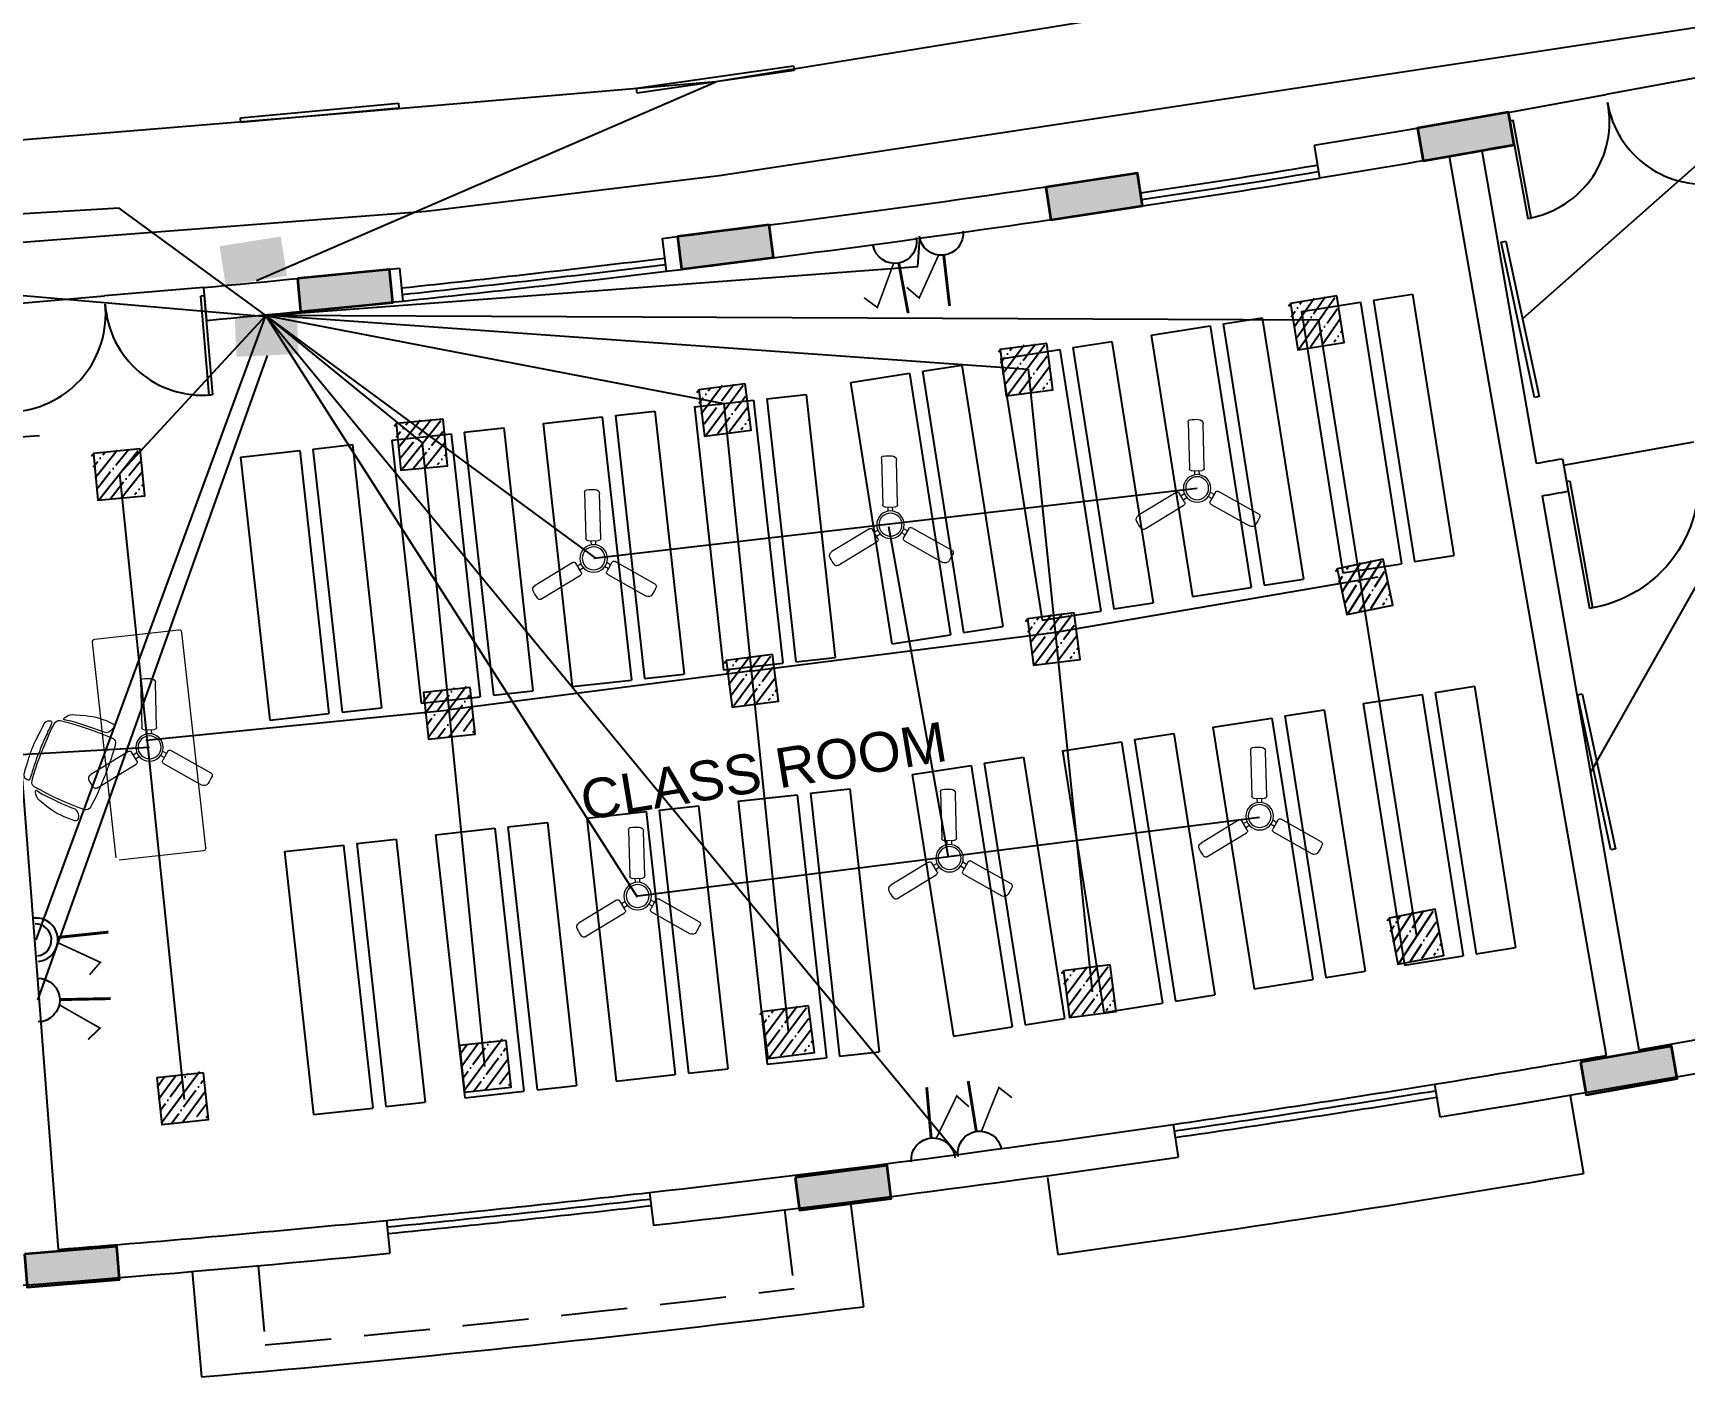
# Model space of a CAD drawing. Header units: inches. Extents: x -221585 to 401252, y -284294 to 332380.
# Drawn here: x 146070 to 147319, y 38531 to 39547 of the extents above; entities that cross this region are included whole.
import ezdxf

# ---------------------------------------------------------------- set-up
doc = ezdxf.new("R2010")
doc.units = ezdxf.units.IN
doc.header["$MEASUREMENT"] = 0
doc.linetypes.add('HIDDEN', pattern=[0.375, 0.25, -0.125])
doc.linetypes.add('HIDDEN2', pattern=[0.1875, 0.125, -0.0625])
for name, color, linetype in [('A_dimension_100', 233, 'Continuous'), ('E-LIGHT', 7, 'Continuous'), ('Power', 7, 'Continuous'), ('UPS', 7, 'Continuous')]:
    doc.layers.add(name, color=color, linetype=linetype)
for name, color, linetype, lineweight in [('ceilingfan', 1, 'Continuous', 15), ('column fa 25', 3, 'Continuous', 35), ('FURN', 56, 'Continuous', 0), ('text', 72, 'HIDDEN2', 5)]:
    doc.layers.add(name, color=color, linetype=linetype, lineweight=lineweight)
doc.styles.add('DIM', font='arial.ttf')

# ---------------------------------------------------------------- blocks, each defined once
blk = doc.blocks.new('fgds')
at = {"color": 253, "ltscale": 8}
for p, q in [((-348.3634117695838, -122.8799275935853), (-346.3634117695838, -122.8799275935853)), ((-348.3634117695838, -122.8799275935853), (-348.3634117695838, -123.3299275935853)), ((-346.3634117695838, -122.8799275935852), (-346.3634117695838, -123.3299275935852)), ((-348.3634117695838, -123.3299275935853), (-346.3634117695838, -123.3299275935853)), ((-348.3634117695838, -123.4299275935853), (-346.3634117695838, -123.4299275935853)), ((-348.3634117695838, -123.4299275935853), (-348.3634117695836, -123.7299275935853)), ((-346.3634117695838, -123.4299275935853), (-346.3634117695836, -123.7299275935852)), ((-348.3634117695838, -123.7299275935853), (-346.3634117695838, -123.7299275935852))]:
    blk.add_line(p, q, dxfattribs=at)
blk = doc.blocks.new('rser')
at = {"color": 2}
for p in [(-0.9861936275117386, 6.929864617097208, 9945.751709231745), (-0.9861936275117386, 5.779864617097231, 9945.751709231745), (-0.9861936275117386, 4.629864617097254, 9945.751709231745), (-0.9861936275117386, 3.479864617097277, 9945.751709231745)]:
    blk.add_blockref('fgds', p, dxfattribs=at)
blk = doc.blocks.new('A$C16F118AB')
for points in [[(0.3699199023636197, 0.7683200215823547), (0.3699199023636197, 0.7683200215823547), (0.3739999023636642, 0.7703200215823359), (0.3739999023636642, 0.7744000215823519), (0.3719999023636546, 0.7784800215823398), (0.3638399023636225, 0.784560021582337), (0.3536799023636377, 0.7907200215823309), (0.3435199023636528, 0.79472002158235), (0.333359902363668, 0.7988000215823376), (0.3211199023636482, 0.800880021582344), (0.3068799023636757, 0.800880021582344), (0.28255990236363, 0.7968000215823566), (0.247999902363631, 0.7907200215823309), (0.2052799023636567, 0.7825600215823556), (0.1808799023636425, 0.7764800215823584), (0.1564799023636283, 0.7703200215823359), (0.1320799023636709, 0.7622400215823575), (0.1056799023636472, 0.7520800215823443), (0.08127990236363299, 0.7399200215823499), (0.0568799023636189, 0.7277600215823555), (0.0324799023636615, 0.7135200215823545), (0.0080799023636473, 0.6972800215823441), (-9.76363594e-08, 0.6911200215823499), (-9.76363594e-08, 0.6830400215823432), (0.0060799023636378, 0.6708000215823517), (0.0182399023636322, 0.6586400215823573), (0.0345599023636396, 0.6464000215823376), (0.0487199023636436, 0.6403200215823404), (0.0629599023636729, 0.6362400215823527), (0.0751999023636358, 0.6383200215823308), (0.0955199023636624, 0.6484800215823441), (0.1158399023636321, 0.6586400215823573), (0.1361599023636586, 0.6688000215823422), (0.1564799023636283, 0.6789600215823555), (0.1788799023636329, 0.6891200215823404), (0.1991999023636595, 0.6992800215823536), (0.2215199023636387, 0.7094400215823387), (0.2439199023636434, 0.7196000215823517), (0.2865599023636491, 0.7379200215823403), (0.3211199023636482, 0.7520800215823443), (0.3495999023636501, 0.7622400215823575), (0.3699199023636197, 0.7683200215823547)], [(0.565039902363651, 0.5468000215823566), (0.565039902363651, 0.5468000215823566), (0.5588799023636284, 0.5590400215823479), (0.5527999023636312, 0.5732800215823488), (0.5446399023636559, 0.5854400215823432), (0.5385599023636587, 0.5976800215823346), (0.5304799023636521, 0.6118400215823387), (0.5243199023636294, 0.6240800215823584), (0.5162399023636226, 0.6362400215823527), (0.5100799023636569, 0.6484800215823441), (0.5039999023636597, 0.6606400215823385), (0.4959199023636529, 0.6748800215823394), (0.4877599023636209, 0.6871200215823592), (0.4816799023636237, 0.6992800215823536), (0.4735199023636484, 0.711520021582345), (0.4653599023636731, 0.7236800215823394), (0.4572799023636664, 0.7358400215823337), (0.4491199023636341, 0.7480000215823566), (0.4389599023636495, 0.7581600215823415), (0.4287999023636644, 0.7642400215823387), (0.4166399023636699, 0.7683200215823547), (0.402399902363641, 0.7663200215823452), (0.3536799023636377, 0.7480000215823566), (0.3028799023636566, 0.7277600215823555), (0.2560799023636378, 0.7074400215823573), (0.2072799023636662, 0.6850400215823527), (0.1585599023636632, 0.6606400215823385), (0.1117599023636444, 0.6383200215823308), (0.065039902363651, 0.6139200215823452), (0.0203199023636671, 0.58752002158235), (0.012159902363635, 0.579360021582346), (0.0060799023636378, 0.5692000215823328), (0.0060799023636378, 0.5549600215823604), (0.0101599023636254, 0.5387200215823498), (0.0141599023636445, 0.5264800215823584), (0.0203199023636671, 0.5122400215823575), (0.0243199023636294, 0.4980000215823567), (0.030479902363652, 0.4838400215823527), (0.0365599023636492, 0.4716000215823329), (0.0426399023636464, 0.4573600215823605), (0.0487199023636436, 0.443120021582331), (0.0548799023636661, 0.4289600215823556), (0.0629599023636729, 0.4147200215823549), (0.0690399023636701, 0.4004800215823538), (0.0771999023636454, 0.3842400215823431), (0.0853599023636207, 0.3700000215823422), (0.0934399023636274, 0.3536800215823348), (0.09959990236365, 0.3394400215823339), (0.1076799023636568, 0.3232000215823518), (0.1158399023636321, 0.3089600215823509), (0.134159902363649, 0.2764800215823584), (0.1503999023636311, 0.246000021582347), (0.16663990236367, 0.2154400215823387), (0.182879902363652, 0.1870400215823338), (0.1991999023636595, 0.1605600215823415), (0.2154399023636415, 0.1361600215823557), (0.2316799023636236, 0.1138400215823481), (0.2459199023636529, 0.0914400215823435), (0.2560799023636378, 0.0812800215823586), (0.2683199023636575, 0.075200021582333), (0.2804799023636519, 0.0732000215823518), (0.2906399023636368, 0.075200021582333), (0.3394399023636652, 0.0996000215823472), (0.3861599023636586, 0.1240000215823329), (0.4328799023636523, 0.1504000215823567), (0.4795999023636456, 0.1768800215823489), (0.5243199023636294, 0.2032800215823443), (0.5670399023636608, 0.2317600215823461), (0.6097599023636349, 0.2622400215823575), (0.6523999023636406, 0.2907200215823309), (0.6625599023636255, 0.3008800215823442), (0.66663990236367, 0.3110400215823574), (0.66663990236367, 0.3232000215823518), (0.6625599023636255, 0.3374400215823528), (0.6544799023636756, 0.3618400215823385), (0.6443199023636339, 0.3862400215823527), (0.6340799023636237, 0.4106400215823385), (0.6219199023636293, 0.4370400215823338), (0.6097599023636349, 0.4635200215823545), (0.5955199023636624, 0.4919200215823595), (0.5812799023636332, 0.5184000215823517), (0.565039902363651, 0.5468000215823566)], [(0.6340799023636237, 0.5854400215823432), (0.6340799023636237, 0.5854400215823432), (0.6239199023636389, 0.6016800215823537), (0.613759902363654, 0.6200000215823424), (0.6015999023636596, 0.6403200215823404), (0.5873599023636304, 0.6606400215823385), (0.573119902363658, 0.6830400215823432), (0.5568799023636757, 0.7074400215823573), (0.5406399023636368, 0.7318400215823431), (0.5243199023636294, 0.7581600215823415), (0.5162399023636226, 0.7663200215823452), (0.5080799023636473, 0.7703200215823359), (0.4959199023636529, 0.7744000215823519), (0.4836799023636332, 0.7744000215823519), (0.4735199023636484, 0.7724000215823426), (0.4674399023636512, 0.7663200215823452), (0.4653599023636731, 0.7601600215823509), (0.4694399023636607, 0.7520800215823443), (0.4755199023636579, 0.7399200215823499), (0.4836799023636332, 0.7277600215823555), (0.4897599023636304, 0.7155200215823359), (0.4979199023636627, 0.7033600215823415), (0.5060799023636378, 0.6911200215823499), (0.512159902363635, 0.6789600215823555), (0.5203199023636671, 0.6668000215823326), (0.5263999023636643, 0.6545600215823413), (0.5344799023636712, 0.6424000215823469), (0.5406399023636368, 0.6301600215823556), (0.5487199023636437, 0.6180000215823327), (0.5547999023636409, 0.6057600215823415), (0.5629599023636729, 0.5936000215823471), (0.5690399023636701, 0.5813600215823556), (0.5751999023636359, 0.5692000215823328), (0.5812799023636332, 0.5569600215823414), (0.5873599023636304, 0.5448000215823471), (0.5955199023636624, 0.5325600215823556), (0.6015999023636596, 0.5204000215823328), (0.6076799023636568, 0.5082400215823384), (0.613759902363654, 0.4960000215823471), (0.6199199023636198, 0.4838400215823527), (0.6259999023636738, 0.4696000215823517), (0.632079902363671, 0.4573600215823605), (0.6381599023636682, 0.4452000215823376), (0.6422399023636558, 0.4329600215823464), (0.648319902363653, 0.4187200215823454), (0.6544799023636756, 0.406560021582351), (0.6605599023636728, 0.3923200215823499), (0.66663990236367, 0.3801600215823555), (0.6727199023636672, 0.3659200215823546), (0.6787999023636644, 0.3536800215823348), (0.6849599023636302, 0.3476000215823376), (0.6910399023636274, 0.3456000215823565), (0.6991999023636595, 0.3476000215823376), (0.7072799023636664, 0.3536800215823348), (0.7154399023636416, 0.3638400215823481), (0.7174399023636511, 0.3760800215823394), (0.7195199023636292, 0.3862400215823527), (0.7174399023636511, 0.3964000215823375), (0.7113599023636539, 0.4106400215823385), (0.7052799023636567, 0.4268800215823493), (0.6991999023636595, 0.44112002158235), (0.6930399023636369, 0.4532800215823444), (0.6869599023636397, 0.4675200215823452), (0.6828799023636521, 0.4797600215823369), (0.676799902363655, 0.4919200215823595), (0.6727199023636672, 0.5020800215823443), (0.6686399023636227, 0.5122400215823575), (0.6625599023636255, 0.5244800215823489), (0.6584799023636378, 0.5346400215823337), (0.6523999023636406, 0.5448000215823471), (0.648319902363653, 0.5549600215823604), (0.6422399023636558, 0.5651200215823451), (0.6381599023636682, 0.5752800215823299), (0.6340799023636237, 0.5854400215823432)], [(0.6381599023636682, 0.2622400215823575), (0.6300799023636614, 0.2561600215823319), (0.6219199023636293, 0.2480000215823566), (0.6117599023636445, 0.2398400215823528), (0.597519902363672, 0.2296800215823396), (0.5832799023636426, 0.2195200215823547), (0.5670399023636608, 0.2093600215823415), (0.5487199023636437, 0.197200021582347), (0.5283999023636738, 0.1849600215823557), (0.5080799023636473, 0.1728000215823329), (0.4877599023636209, 0.158560021582332), (0.4653599023636731, 0.1464000215823376), (0.4450399023636466, 0.1341600215823462), (0.4247199023636199, 0.1240000215823329), (0.4043999023636502, 0.1118400215823385), (0.3861599023636586, 0.1016800215823537), (0.3658399023636321, 0.0914400215823435), (0.3556799023636472, 0.0812800215823586), (0.3495999023636501, 0.0691200215823358), (0.3455199023636624, 0.0528800215823537), (0.3455199023636624, 0.0325600215823556), (0.3495999023636501, 0.0162400215823482), (0.3556799023636472, 0.0040800215823538), (0.3658399023636321, 2.15823377e-08), (0.3759999023636737, 0.0020000215823472), (0.402399902363641, 0.0142400215823386), (0.4267999023636551, 0.026400021582333), (0.4511999023636692, 0.0406400215823339), (0.4755199023636579, 0.0548800215823349), (0.4979199023636627, 0.0691200215823358), (0.5182399023636322, 0.0833600215823367), (0.5385599023636587, 0.0996000215823472), (0.5568799023636757, 0.1158400215823576), (0.573119902363658, 0.1321600215823366), (0.5893599023636398, 0.1484000215823471), (0.6015999023636596, 0.1605600215823415), (0.613759902363654, 0.1728000215823329), (0.6239199023636389, 0.1829600215823461), (0.6300799023636614, 0.1911200215823498), (0.6361599023636586, 0.197200021582347), (0.6381599023636682, 0.2032800215823443), (0.6422399023636558, 0.2134400215823575), (0.6443199023636339, 0.2256800215823489), (0.6463199023636435, 0.2378400215823433), (0.6463199023636435, 0.2480000215823566), (0.6463199023636435, 0.2561600215823319), (0.6443199023636339, 0.2622400215823575), (0.6402399023636463, 0.2642400215823386), (0.6381599023636682, 0.2622400215823575)]]:
    blk.add_lwpolyline(points)
blk = doc.blocks.new('vgfsdr')
at = {"layer": 'FURN'}
for p, q in [((-347.0939962961866, -114.2794805552713, 9945.751709231745), (-348.7213800610723, -114.4691556506014, 9945.751709231745)), ((-346.9973280489116, -114.9326658138863, 9945.751709231745), (-347.0713810454899, -114.2973022509262, 9945.751709231745)), ((-348.7292536580758, -114.4720868739337, 9945.751709231745), (-348.7348204420734, -114.4768433133503, 9945.751709231745)), ((-348.7213800610723, -114.4691556506014, 9945.751709231745), (-348.7292536580758, -114.4720868739337, 9945.751709231745)), ((-348.7381691366418, -114.4833547682329, 9945.751709231745), (-348.7392904803022, -114.4917007006791, 9945.751709231745)), ((-348.7392904803022, -114.4917007006791, 9945.751709231745), (-348.665237483723, -115.1270642636419, 9945.751709231745)), ((-348.7348204420734, -114.4768433133503, 9945.751709231745), (-348.7381691366418, -114.4833547682329, 9945.751709231745)), ((-347.0152384681413, -114.9552108639639, 9945.751709231745), (-348.6426222330267, -115.1448859592948, 9945.751709231745)), ((-347.0152384681411, -114.9552108639646, 9945.751709231745), (-347.007364871138, -114.9522796406325, 9945.751709231745)), ((-347.007364871138, -114.9522796406325, 9945.751709231745), (-347.0017980871403, -114.947523201215, 9945.751709231745)), ((-347.0017980871403, -114.947523201215, 9945.751709231745), (-346.9984493925717, -114.9410117463333, 9945.751709231745)), ((-346.9984493925717, -114.9410117463333, 9945.751709231745), (-346.9973280489115, -114.9326658138872, 9945.751709231745)), ((-348.6622267982927, -115.1349285991664, 9945.751709231745), (-348.665237483723, -115.1270642636419, 9945.751709231745)), ((-348.6574703588761, -115.1404953831631, 9945.751709231745), (-348.6622267982927, -115.1349285991664, 9945.751709231745)), ((-348.6509589039936, -115.1438440777323, 9945.751709231745), (-348.6574703588761, -115.1404953831631, 9945.751709231745)), ((-348.6426222330267, -115.1448859592948, 9945.751709231745), (-348.6509589039936, -115.1438440777323, 9945.751709231745))]:
    blk.add_line(p, q, dxfattribs=at)
blk = doc.blocks.new('556w45')
at = {"color": 2}
blk.add_blockref('vgfsdr', (-0.0166546523024636, 0.1428944096225848), dxfattribs=at)
at = {"color": 2, "rotation": 6.647952394738431}
for p in [(-13.29349056372381, 40.22950574876845), (-16.27331923477806, 39.88220027636254)]:
    blk.add_blockref('rser', p, dxfattribs=at)
at = {"layer": 'FURN', "rotation": 96.64795239473506}
blk.add_blockref('A$C16F118AB', (-347.407994025416, -114.2668158109273, 9945.751709231745), dxfattribs=at)
blk = doc.blocks.new('RYTRTRTRTRT')
at = {"color": 1}
for p, q in [((42.51784281896418, 61.1534602869689), (42.51784281896418, 61.75346028696891)), ((42.51784281896418, 61.75346028696891), (42.53784281896421, 61.75346028696891)), ((42.53784281896421, 61.75346028696891), (42.53784281896421, 61.1534602869689)), ((43.71784281896418, 61.75346028696891), (43.6978428189642, 61.75346028696891)), ((43.6978428189642, 61.75346028696891), (43.6978428189642, 61.1534602869689)), ((43.71784281896418, 61.1534602869689), (43.71784281896418, 61.75346028696891)), ((42.51784281896418, 61.1534602869689), (42.53784281896421, 61.1534602869689)), ((43.71784281896418, 61.1534602869689), (43.6978428189642, 61.1534602869689)), ((42.51784281896418, 61.10346028696891), (43.11784281896421, 61.10346028696891)), ((43.71784281896418, 61.10346028696891), (43.11784281896421, 61.10346028696891))]:
    blk.add_line(p, q, dxfattribs=at)
for centre, start, end in [((42.5278428189642, 61.16337695363558), 359.037068388323, 90.00000000000027), ((43.70784281896417, 61.16337695363558), 90, 180.9629316116769)]:
    blk.add_arc(centre, 0.5900833333333324, start, end, dxfattribs=at)
blk = doc.blocks.new('FEGREGRE')
at = {"color": 20, "ltscale": 10}
for p, q in [((356110.4229918143, 113885.0594659963, 0.4210862541116189), (356120.4556473326, 113826.047186268, 0.4210862541116189)), ((355715.2588118285, 113822.8553553305, 0.4210862541116189), (355723.2523776285, 113764.904057624, 0.4210862541116189)), ((355566.4134924097, 113803.8428662295, 0.4210862541116189), (355576.3032382473, 113725.3405853429, 0.4210862541116189)), ((355069.0008873689, 113751.9336771337, 0.4210862541116189), (355075.8844670311, 113672.2303752508, 0.4210862541116189))]:
    blk.add_line(p, q, dxfattribs=at)
for radius, start, end in [(12828.5, 277.853376746456, 279.6485812701991), (12848.5, 274.9361045129337, 277.1803161540269)]:
    blk.add_arc((353970.3385509103, 126473.0788032789, 0.4210862541116189), radius, start, end, dxfattribs=at)
blk = doc.blocks.new('TRTH')
at = {"color": 1, "ltscale": 8}
for p, q in [((-589.8393136805753, -68.75925391937484), (-589.8393136805753, -67.97951037179017)), ((-589.8193136805753, -68.75925391937484), (-589.8193136805753, -67.97925391937488)), ((-589.8393136805753, -68.75925391937484), (-589.8193136805753, -68.75925391937484)), ((-589.8393136805753, -68.85925391937485), (-589.0393136805752, -68.85925391937485))]:
    blk.add_line(p, q, dxfattribs=at)
blk.add_arc((-589.8193136805753, -68.75925391937484), 0.7799999999999728, 0, 91.4692835813525, dxfattribs=at)
blk = doc.blocks.new('dd')
at = {"layer": 'column fa 25', "ltscale": 10}
h = blk.add_hatch(color=3, dxfattribs=at)
h.set_gradient(color1=(141, 141, 141), color2=(145, 145, 145), one_color=1, tint=0.5699999928474426, name='CYLINDER')
h.paths.add_polyline_path([(177327.7670854307, 119885.9636786617), (177352.7670854306, 119885.9636786617), (177352.7670854306, 119955.9636786617), (177327.7670854306, 119955.9636786617)])
at = {"layer": 'column fa 25', "color": 1, "ltscale": 10}
blk.add_lwpolyline([(177327.7670854307, 119885.9636786617), (177352.7670854307, 119885.9636786617), (177352.7670854307, 119955.9636786617), (177327.7670854307, 119955.9636786617)], close=True, dxfattribs=at)
blk = doc.blocks.new('Fan')
at = {"color": 6}
for p, q in [((5.200973739748036, 50.06313663481605), (5.200973739748036, 15.66400337368628)), ((-5.849026260251963, 15.66400337368628), (-5.849026260251963, 48.44635520340265)), ((3.500973739748037, 13.96400337368628), (-4.149026260251963, 13.96400337368628)), ((-1.87770297377526, 13.96400337368628), (-1.87770297377526, 10.81553400156918)), ((1.52229702622474, 13.96400337368628), (1.522297026224788, 10.82186680995101)), ((-45.2404408547329, -19.50379770972495), (-15.92297506288175, -1.901457628729635)), ((-10.23497911401192, -11.37506317707501), (-38.20033286315331, -28.16558902513616)), ((-13.59042098638705, -2.48385910557203), (-9.652577637169477, -9.042509100580359)), ((-12.57189563519764, -4.180257539202413), (-9.8780166864319, -2.562840340530685)), ((-10.82174303554538, -7.095213092539459), (-8.122434717673471, -5.47453607591113)), ((10.34429993121928, -7.337524472641705), (7.615734996249515, -5.779334631571107)), ((12.03036460478713, -4.385036383496096), (9.296300392959104, -2.823706094044032)), ((9.363071429136001, -9.05576548115557), (13.15671694466373, -2.412667280578107)), ((39.71391610298798, -28.34576269635517), (9.99628313692481, -11.37504186251227)), ((15.47599332602043, -1.77945557278925), (43.81474874170765, -17.96274673488785))]:
    blk.add_line(p, q, dxfattribs=at)
for centre, radius in [((-0.1589703073786836, 0.761382718568619), 10.2), ((-0.1807006427861353, 0.8705245543218709), 8.5)]:
    blk.add_circle(centre, radius, dxfattribs=at)
for centre, radius, start, end in [((-2.449026260251963, 48.44635520340265), 3.4, 92.73501415570652, 180), ((-0.17770297377526, 0.9005763105471019), 51, 85.72071533121701, 92.73501415570644), ((3.500973739748037, 50.06313663481605), 1.7, 0, 85.72071533121682), ((-4.149026260251963, 15.66400337368628), 1.7, 180, 270), ((3.500973739748037, 15.66400337368628), 1.7, 270, 0), ((-15.04789876305563, -3.358935405398158), 1.7, 30.98079720153926, 120.9807972015393), ((-11.11005541383805, -9.917585400406487), 1.7, 300.9807972015392, 30.98079720153926), ((10.83931547370878, -9.898797817939494), 1.7, 150.2707944250351, 240.2707944250351), ((14.63296098923651, -3.255699617362031), 1.7, 60.27079442503516, 150.2707944250351), ((-44.36536455490677, -20.96127548639348), 1.7, 120.9807972015392, 206.323910404058), ((-0.17770297377526, 0.9005763105471019), 51, 206.323910404057, 213.3255285482934), ((-0.17770297377526, 0.9005763105471019), 51, 325.7165135963653, 332.7215459220115), ((42.12868406813975, -20.91523482403341), 3.4, 332.7215459220112, 60.27079442503499), ((-39.95048546280557, -25.25063347179912), 3.4, 213.3255285482932, 300.9807972015392), ((40.55694843977195, -26.86951865178239), 1.7, 240.270794425035, 325.7165135963652)]:
    blk.add_arc(centre, radius, start, end, dxfattribs=at)
blk = doc.blocks.new('16A')
at = {"layer": 'E-LIGHT', "color": 1}
for points, const_width in [([(5916857.366714802, -1642747.975338838), (5916860.891650997, -1642951.992928883)], 11.65988794327691), ([(5916882.032295416, -1642953.270097609), (5916975.242443752, -1642791.073573196), (5917020.964289616, -1642838.47335907)], 6.642188769785341)]:
    blk.add_lwpolyline(points, dxfattribs=dict(at, const_width=const_width))
for centre, radius, start, end in [((5916862.402337939, -1643039.429038902), 87.44915957457684, 0.9898356028704102, 180.9898356028704), ((5916863.32023774, -1643042.72878111), 64.56889370226126, 4.272535480229126, 175.7578829961993)]:
    blk.add_arc(centre, radius, start, end, dxfattribs=at)
blk = doc.blocks.new('ups 6A')
at = {"layer": 'E-LIGHT', "color": 4}
for points, const_width in [([(5905666.90733631, -1658491.29132338), (5905670.432272505, -1658287.273733335)], 11.6598879432769), ([(5905691.572916924, -1658285.996564608), (5905784.783065259, -1658448.193089021), (5905830.504911125, -1658400.793303147)], 6.642188769785338)]:
    blk.add_lwpolyline(points, dxfattribs=dict(at, const_width=const_width))
blk.add_arc((5905671.942959446, -1658199.837623316), 87.44915957457678, 179.0101643971296, 359.0101643971296, dxfattribs=at)

msp = doc.modelspace()

# ---------------------------------------------------------------- hatches: boundary and pattern name
at = {"ltscale": 10}
h = msp.add_hatch(dxfattribs=at)
h.set_pattern_fill('ANSI35', color=1, scale=49.99999999999999, angle=10.11873363620645)
h.set_pattern_definition([(55.11873363620646, (25143.09679923068, -167420.8596709579), (-10.25423628655479, 7.14847103788657), []), (55.11873363620646, (25151.79815287829, -167419.3067883361), (-10.25423628655479, 7.14847103788657), [15.625, -3.125, 0, -3.125])])
h.paths.add_polyline_path([(147027.344058107, 39307.20906831556), (147018.9424546634, 39341.70056088368), (147053.4339472315, 39350.10216432728), (147061.8355506751, 39315.6106717592)])
h = msp.add_hatch(dxfattribs=at)
h.set_pattern_fill('ANSI35', color=1, scale=49.99999999999999, angle=8.268633930823958)
h.set_pattern_definition([(53.26863393082396, (18312.16708172078, -163412.9613055293), (-10.0181044937664, 7.475799780088915), []), (53.26863393082396, (18320.91403384303, -163411.6901531745), (-10.0181044937664, 7.475799780088915), [15.625, -3.125, 0, -3.125])])
h.paths.add_polyline_path([(146807.0354904172, 39272.3438528972), (146799.7518148146, 39307.0886089003), (146834.4965708177, 39314.37228450296), (146841.7802464204, 39279.62752849988)])
h = msp.add_hatch(dxfattribs=at)
h.set_pattern_fill('ANSI35', color=1, scale=49.99999999999999, angle=8.268633930823958)
h.set_pattern_definition([(53.26863393082396, (18084.20014374165, -163443.4748302097), (-10.0181044937664, 7.475799780088915), []), (53.26863393082396, (18092.9470958639, -163442.2036778549), (-10.0181044937664, 7.475799780088915), [15.625, -3.125, 0, -3.125])])
h.paths.add_polyline_path([(146579.0685524381, 39241.83032821683), (146571.7848768354, 39276.57508421993), (146606.5296328385, 39283.85875982259), (146613.8133084412, 39249.11400381951)])
h = msp.add_hatch(dxfattribs=at)
h.set_pattern_fill('ANSI35', color=1, scale=49.99999999999999, angle=6.399619679977865)
h.set_pattern_definition([(51.39961967997787, (11312.39423338068, -159170.5768937372), (-9.768954139884778, 7.798559803760443), []), (51.39961967997787, (11321.17799033776, -159169.5916965708), (-9.768954139884778, 7.798559803760443), [15.625, -3.125, 0, -3.125])])
h.paths.add_polyline_path([(146349.4172446811, 39216.08231191146), (146343.2706326583, 39251.04613837027), (146378.2344591171, 39257.19275039303), (146384.3810711399, 39222.22892393425)])
h = msp.add_hatch(dxfattribs=at)
h.set_pattern_fill('ANSI35', color=1, scale=49.99999999999999, angle=6.399619679977865)
h.set_pattern_definition([(51.39961967997787, (11083.50599121244, -159193.1638943599), (-9.768954139884778, 7.798559803760443), []), (51.39961967997787, (11092.28974816952, -159192.1786971935), (-9.768954139884778, 7.798559803760443), [15.625, -3.125, 0, -3.125])])
h.paths.add_polyline_path([(146120.5290025128, 39193.4953112888), (146114.3823904901, 39228.4591377476), (146149.3462169489, 39234.60574977037), (146155.4928289717, 39199.64192331158)])
h = msp.add_hatch(dxfattribs=at)
h.set_pattern_fill('ANSI35', color=1, scale=49.99999999999999, angle=12.75148591637709)
h.set_pattern_definition([(57.75148591637709, (34804.7233467239, -173001.3865777646), (-10.57177075311862, 6.669907281477437), []), (57.75148591637709, (34813.34418572672, -172999.435646032), (-10.57177075311862, 6.669907281477437), [15.625, -3.124999999999999, 0, -3.124999999999999])])
h.paths.add_polyline_path([(147064.4660319521, 39107.10996770398), (147054.4889634436, 39141.17913417424), (147088.5581299138, 39151.15620268268), (147098.5351984224, 39117.08703621246)])
h = msp.add_hatch(dxfattribs=at)
h.set_pattern_fill('ANSI35', color=1, scale=49.99999999999999, angle=8.268633930823958)
h.set_pattern_definition([(53.26863393082396, (18332.67582898264, -163616.5654358987), (-10.0181044937664, 7.475799780088915), []), (53.26863393082396, (18341.42278110489, -163615.2942835439), (-10.0181044937664, 7.475799780088915), [15.625, -3.125, 0, -3.125])])
h.paths.add_polyline_path([(146827.5442376791, 39068.7397225278), (146820.2605620764, 39103.4844785309), (146855.0053180795, 39110.76815413356), (146862.2889936822, 39076.02339813048)])
h = msp.add_hatch(dxfattribs=at)
h.set_pattern_fill('ANSI35', color=1, scale=49.99999999999999, angle=8.268633930823958)
h.set_pattern_definition([(53.26863393082396, (18104.86574302754, -163648.2287385869), (-10.0181044937664, 7.475799780088915), []), (53.26863393082396, (18113.61269514979, -163646.9575862321), (-10.0181044937664, 7.475799780088915), [15.625, -3.125, 0, -3.125])])
h.paths.add_polyline_path([(146599.734151724, 39037.07641983964), (146592.4504761213, 39071.82117584274), (146627.1952321244, 39079.10485144539), (146634.4789077271, 39044.36009544232)])
h = msp.add_hatch(dxfattribs=at)
h.set_pattern_fill('ANSI35', color=1, scale=49.99999999999999, angle=8.49846805615357)
h.set_pattern_definition([(53.49846805615357, (18673.27200095005, -164184.8268426703), (-10.04801195346239, 7.435553495408182), []), (53.49846805615357, (18682.01378365982, -164183.5206134435), (-10.04801195346239, 7.435553495408182), [15.62499999999997, -3.124999999999992, 0, -3.124999999999992])])
h.paths.add_polyline_path([(146369.9505107419, 39012.81334860792), (146364.082369755, 39047.82498840608), (146399.0940095532, 39053.69312939299), (146404.9621505401, 39018.68148959478)])
h = msp.add_hatch(dxfattribs=at)
h.set_pattern_fill('ANSI35', color=1, scale=49.99999999999999, angle=11.77220855432325)
h.set_pattern_definition([(56.77220855432326, (31234.47813043276, -171316.0531080811), (-10.45623272838872, 6.849612918243828), []), (56.77220855432326, (31243.13105324155, -171314.249798179), (-10.45623272838872, 6.849612918243828), [15.625, -3.125, 0, -3.125])])
h.paths.add_polyline_path([(147102.9244745891, 38842.85647303576), (147093.5311320136, 38877.09117933301), (147127.7658383108, 38886.48452190855), (147137.1591808864, 38852.24981561134)])
h = msp.add_hatch(dxfattribs=at)
h.set_pattern_fill('ANSI35', color=1, scale=49.99999999999999, angle=8.268633930823958)
h.set_pattern_definition([(53.26863393082396, (18359.91435747157, -163882.669595722), (-10.0181044937664, 7.475799780088915), []), (53.26863393082396, (18368.66130959382, -163881.3984433672), (-10.0181044937664, 7.475799780088915), [15.625, -3.125, 0, -3.125])])
h.paths.add_polyline_path([(146854.782766168, 38802.63556270448), (146847.4990905654, 38837.38031870759), (146882.2438465685, 38844.66399431024), (146889.5275221711, 38809.91923830716)])
h = msp.add_hatch(dxfattribs=at)
h.set_pattern_fill('ANSI35', color=1, scale=49.99999999999999, angle=8.268633930823958)
h.set_pattern_definition([(53.26863393082396, (18132.00779027777, -163913.6308074222), (-10.0181044937664, 7.475799780088915), []), (53.26863393082396, (18140.75474240002, -163912.3596550674), (-10.0181044937664, 7.475799780088915), [15.625, -3.125, 0, -3.125])])
h.paths.add_polyline_path([(146626.8761989742, 38771.67435100437), (146619.5925233716, 38806.41910700748), (146654.3372793747, 38813.70278261013), (146661.6209549773, 38778.95802660706)])
h = msp.add_hatch(dxfattribs=at)
h.set_pattern_fill('ANSI35', color=1, scale=49.99999999999999, angle=8.49846805615357)
h.set_pattern_definition([(53.49846805615357, (18700.56326061032, -164451.5882439062), (-10.04801195346239, 7.435553495408182), []), (53.49846805615357, (18709.30504332008, -164450.2820146795), (-10.04801195346239, 7.435553495408182), [15.62499999999997, -3.124999999999992, 0, -3.124999999999992])])
h.paths.add_polyline_path([(146397.2417704022, 38746.05194737196), (146391.3736294153, 38781.06358717012), (146426.3852692135, 38786.93172815703), (146432.2534102004, 38751.92008835883)])
h = msp.add_hatch(dxfattribs=at)
h.set_pattern_fill('ANSI35', color=1, scale=49.99999999999999, angle=8.49846805615357)
h.set_pattern_definition([(53.49846805615357, (18471.87050966975, -164476.0754991064), (-10.04801195346239, 7.435553495408182), []), (53.49846805615357, (18480.61229237952, -164474.7692698796), (-10.04801195346239, 7.435553495408182), [15.62499999999997, -3.124999999999993, 0, -3.124999999999993])])
h.paths.add_polyline_path([(146168.5490194616, 38721.5646921718), (146162.6808784747, 38756.57633196996), (146197.6925182729, 38762.44447295687), (146203.5606592598, 38727.43283315867)])

# ---------------------------------------------------------------- linework, layer by layer
at = {"color": 6}
for p, q in [((146882.4305183439, 39558.24661735706, 6.45114529768305e-05), (146586.450185102, 39510.10895005013, 6.45114529768305e-05)), ((146239.2572666205, 39359.84518978256), (146586.450185102, 39510.10895005013, 6.45114529768305e-05)), ((146586.450185102, 39510.10895005013, 6.45114529768305e-05), (146287.2326574778, 39484.75715946003, 6.45114529768305e-05)), ((147386.0448304397, 39498.98828412396, 0.4471613876144147), (147196.1337712233, 39331.02015580537)), ((146287.2326574778, 39484.75715946003, 6.45114529768305e-05), (145995.2909440003, 39460.64701830525, 0.4211507655645955)), ((146246.3502826376, 39333.37613032227), (146135.720567476, 39213.83964594849)), ((147041.8112658807, 39329.9253236996), (147116.0201558699, 38864.34912518621)), ((146822.4977635588, 39292.86038821912), (146870.7623522053, 38822.23967094161)), ((146592.648649794, 39266.98160737655), (146641.0771946418, 38792.96480500163)), ((146364.5603744844, 39237.25006138091), (146411.786281283, 38765.93721257895)), ((147247.3875969099, 38987.85145070971, 0.4377343540762333), (147382.9208212948, 39227.29257553525)), ((146135.720567476, 39213.83964594849), (146184.7622721037, 38740.87113812729)), ((146494.1896541028, 39149.96995619745), (146950.2321125348, 39202.96092042607)), ((146716.8982243129, 39174.04355685934), (146762.0142987542, 38924.0133561512)), ((146841.8284393188, 39093.87165860174), (147087.0862429834, 39135.98111284635)), ((146612.1432817553, 39064.59679266176), (146841.8284393188, 39093.87165860174)), ((146612.1432817553, 39064.59679266176), (146383.0823344435, 39035.27414737306)), ((146155.8283592172, 39012.50312578742), (146383.0823344435, 39035.27414737306)), ((146158.5034781288, 39007.04547819781), (146061.1407978365, 39001.42392123943)), ((146527.4243517045, 38894.8167693011), (146997.3190936685, 38954.29970155399))]:
    msp.add_line(p, q, dxfattribs=at)
at = {"color": 144}
for p, q in [((147344.6990919129, 39553.59288665905), (146588.9795171249, 39439.08189922289)), ((146588.9795171249, 39439.08189922289), (146367.6603101277, 39412.07154244432)), ((146135.6591295936, 39414.63413501339), (145266.6188515688, 39363.13805700591)), ((146367.6603101277, 39412.07154244432), (145961.7851682059, 39380.8901395975)), ((146246.3502826377, 39333.37613032228), (146135.6591295936, 39414.63413501339))]:
    msp.add_line(p, q, dxfattribs=at)
at = {"color": 5}
for p, q in [((146526.5835732803, 39505.26848234799, 6.45114529768305e-05), (146645.2774634074, 39522.22475236614, 6.45114529768305e-05)), ((146645.7971301655, 39518.58708505921, 6.45114529768305e-05), (146527.1032400385, 39501.63081504106, 6.45114529768305e-05)), ((146645.2774634074, 39522.22475236614, 6.45114529768305e-05), (146645.7971301655, 39518.58708505921, 6.45114529768305e-05)), ((146527.1032400385, 39501.63081504106, 6.45114529768305e-05), (146526.5835732803, 39505.26848234799, 6.45114529768305e-05)), ((146227.1982495604, 39482.93748789787, 6.45114529768305e-05), (146346.5954086716, 39493.89527246467, 6.45114529768305e-05)), ((146346.9312370333, 39490.23605174344, 6.45114529768305e-05), (146227.5340779222, 39479.27826717662, 6.45114529768305e-05)), ((146346.5954082359, 39493.89527239177, 6.45114529768305e-05), (146346.9312365977, 39490.23605167054, 6.45114529768305e-05)), ((146346.5954086716, 39493.89527246467, 6.45114529768305e-05), (146346.9312370333, 39490.23605174344, 6.45114529768305e-05)), ((146227.5340779222, 39479.27826717662, 6.45114529768305e-05), (146227.1982495604, 39482.93748789787, 6.45114529768305e-05)), ((147179.9916177951, 39388.87231411671), (147183.5848095609, 39389.6415019414)), ((147205.08954112, 39271.62962184462), (147179.9916177951, 39388.87231411671)), ((147183.5848095609, 39389.6415019414), (147208.6827328858, 39272.39880966934)), ((147208.6827328858, 39272.39880966934), (147205.08954112, 39271.62962184462)), ((147237.6749492953, 39046.86675114679), (147241.2681410611, 39047.63593897148)), ((147262.7728726202, 38929.6240588747), (147237.6749492953, 39046.86675114679)), ((147241.2681410611, 39047.63593897148), (147266.366064386, 38930.39324669942)), ((147266.366064386, 38930.39324669942), (147262.7728726202, 38929.6240588747))]:
    msp.add_line(p, q, dxfattribs=at)
at = {"color": 4, "ltscale": 10}
for p, q in [((147189.694946963, 39462.52865351835), (147185.3475749342, 39487.146924745)), ((147038.643979515, 39462.15664014051), (147042.6896057363, 39437.48615355275)), ((147140.6220216095, 39453.9507156286), (147259.313911744, 38774.23495791125)), ((147165.2642121752, 39458.21439878939), (147206.5392321942, 39221.81108734661, 0.4208462852993756)), ((146905.1899468281, 39441.20684882437), (146908.9786893258, 39416.32971916749)), ((146546.0396638624, 39391.80622970752), (146549.0614627276, 39366.98952703335)), ((146347.3119275077, 39369.28320141794), (146349.9206911688, 39344.41968694067)), ((146036.7204491785, 39315.67421569669), (146089.3660480983, 38627.68461234035)), ((147226.2383952752, 39225.26698620635, -0.1075529285274032), (147230.5700802075, 39200.64629576652, 0.4303107102870716)), ((147210.8388820249, 39197.18477686745, 0.4303112792824274), (147283.936311795, 38778.51812455198, 0.4451574288700393)), ((147129.707160813, 38752.56459742488), (147133.5107845502, 38727.8548653436)), ((146932.0741891617, 38722.14220543392), (146935.8390023491, 38697.42681050231)), ((146536.4261372636, 38670.72479660198), (146539.2596881481, 38645.8853336063)), ((146337.6214373799, 38649.62478700472), (146340.0646366528, 38624.74445788361))]:
    msp.add_line(p, q, dxfattribs=at)
at = {"color": 42}
for p, q in [((146739.0679004628, 39370.60285557873), (146740.7203494479, 39391.88773098745)), ((146246.3502826377, 39333.37613032215), (146739.0679004628, 39370.60285557873)), ((146246.3502826377, 39333.37613032215), (146769.4906531314, 38699.4878262964)), ((146074.1340407387, 38816.12389580323), (146247.7192231777, 39303.37284753412))]:
    msp.add_line(p, q, dxfattribs=at)
at = {"color": 3}
for p, q in [((145990.5015988927, 39354.9934774478), (146249.7707743128, 39332.44506285348)), ((146072.8046844177, 38861.70541548519), (146246.3502826378, 39333.37613032224))]:
    msp.add_line(p, q, dxfattribs=at)
at = {"color": 1, "ltscale": 10}
msp.add_line((146199.2142843849, 39354.66993421261), (146201.5152424833, 39329.77604757686), dxfattribs=at)
at = {"color": 1}
for p, q in [((146245.593253193, 39333.93186310193), (146822.4977635588, 39292.86038821912)), ((146495.9162586866, 39150.17058322251), (146246.3502826376, 39333.37613032227)), ((146527.2644162217, 38893.923846265), (146246.3502826376, 39333.37613032228)), ((146246.3502826376, 39333.37613032226), (146592.648649794, 39266.98160737655)), ((147041.8112658807, 39329.9253236996), (146246.3502826376, 39333.37613032228)), ((146246.3502826421, 39333.37613032248), (146364.5603744844, 39237.25006138091))]:
    msp.add_line(p, q, dxfattribs=at)
at = {"color": 20, "linetype": 'HIDDEN', "ltscale": 200}
for p, q in [((146638.4765542597, 38657.59646554373), (146645.7429293618, 38598.03809255658)), ((146240.5998559518, 38615.3692025925), (146245.9965829436, 38555.61240098992))]:
    msp.add_line(p, q, dxfattribs=at)
at = {"color": 1, "ltscale": 10}
for points in [[(147055.690142854, 39348.24723667962), (147020.6444106961, 39342.58625995191), (147026.3053874238, 39307.54052779398), (147061.3511195818, 39313.20150452164)], [(146836.6917044935, 39312.44548316117), (146801.4814781857, 39307.91889909023), (146806.0080622566, 39272.70867278244), (146841.2182885644, 39277.23525685333)], [(146608.7247665143, 39281.9319584808), (146573.5145402065, 39277.40537440986), (146578.0411242775, 39242.19514810207), (146613.2513505853, 39246.72173217296)], [(146380.3655829971, 39255.19538055408), (146345.0264554874, 39251.81957445019), (146348.4022615913, 39216.48044694051), (146383.741389101, 39219.85625304435)], [(146151.4773408288, 39232.60837993141), (146116.1382133191, 39229.23257382752), (146119.514019423, 39193.89344631784), (146154.8531469328, 39197.26925242168)], [(147090.8971483639, 39149.40686910804), (147056.1484392948, 39142.14207606034), (147063.4132323425, 39107.39336699122), (147098.1619414117, 39114.65816003886)], [(146857.2004517553, 39108.84135279177), (146821.9902254475, 39104.31476872083), (146826.5168095184, 39069.10454241304), (146861.7270358263, 39073.63112648393)], [(146629.3903658002, 39077.17805010361), (146594.1801394924, 39072.65146603266), (146598.7067235633, 39037.44123972488), (146633.9169498712, 39041.96782379577)], [(146400.7284685531, 39052.43946969853), (146365.4413678038, 39048.55739284422), (146369.323444658, 39013.27029209487), (146404.6105454074, 39017.15236894915)], [(147130.0746176494, 38884.6954681835), (147095.2068229149, 38878.02561883346), (147101.8766722649, 38843.157824099), (147136.7444669994, 38849.82767344898)], [(146884.4389802442, 38842.73719296846), (146849.2287539364, 38838.21060889751), (146853.7553380074, 38803.00038258973), (146888.9655643152, 38807.52696666062)]]:
    msp.add_lwpolyline(points, close=True, dxfattribs=at)
for points, elevation in [([(146656.5324130504, 38811.77598126835), (146621.3221867426, 38807.2493971974), (146625.8487708136, 38772.03917088962), (146661.0589971214, 38776.56575496051)], 2.803521052869771e-10), ([(146428.0197282133, 38785.67806846257), (146392.732627464, 38781.79599160827), (146396.6147043183, 38746.50889085892), (146431.9018050677, 38750.3909677132)], 1.129718908783185e-09), ([(146199.3269772728, 38761.19081326241), (146164.0398765235, 38757.30873640811), (146167.9219533777, 38722.02163565876), (146203.2090541271, 38725.90371251303)], 1.129718908783185e-09)]:
    msp.add_lwpolyline(points, close=True, dxfattribs=dict(at, elevation=elevation))
at = {"color": 4, "ltscale": 10}
for centre, radius, start, end in [((145092.1313793858, 51332.11455697991), 12028.5, 279.3128444806651, 280.0217136405595), ((147319.4189457583, 38656.62611659302), 816.2764328866396, 99.14431057100718, 100.8850613268908), ((144991.0255917093, 51940.42017918744), 12670.14934702142, 279.3188772980806, 279.7679544756589), ((145166.1432515099, 50754.11039625786), 11445.78831195258, 276.9243833955289, 278.7392355597293), ((145092.1316736965, 51332.11225852973), 12053.49768282791, 276.9424280451636, 278.6690972235957), ((145092.1313793858, 51332.11455697991), 12028.5, 275.2808809035874, 275.9897500635064), ((145092.1313793858, 51332.11455697991), 12053.5, 275.2808809035874, 275.9897500635064), ((145091.2716086031, 51337.03890735013, -0.1075529285274032), 12298.5, 279.9037719402968, 279.9969472137483), ((145092.1313793858, 51332.11455697991), 12318.5, 279.9037719402968, 279.9969472137483), ((145092.1313793858, 51332.11455697991), 12768.5, 279.1997111641525, 284.7550703661458), ((145092.1313793858, 51332.11455697991), 12743.5, 279.9037719402968, 281.9693612972926), ((145092.1313795301, 51332.11455610805), 12743.49999911629, 279.2004151552774, 279.7914051665843), ((145092.1313793858, 51332.11455697991), 12743.5, 276.5076464794256, 278.3015428619648), ((145092.1313793858, 51332.11455697991), 12768.5, 276.5069424881883, 278.3022468533448), ((145083.3274517806, 51426.6054250751), 12838.39895111286, 274.4943554648464, 275.6066626742607), ((145092.1313793858, 51332.11455697991), 12768.5, 271.3498413746997, 275.6087741865233)]:
    msp.add_arc(centre, radius, start, end, dxfattribs=at)
at = {"color": 5, "ltscale": 10}
for centre, radius, start, end in [((145954.4035752489, 45932.92208962928), 6576.136775466088, 278.3322277172503, 279.5106791431741), ((145954.7476738184, 45930.76771331971), 6578.955125737399, 278.3322302418442, 279.510673372578), ((145955.0917725551, 45928.61333595842), 6581.773474943877, 278.332232763058, 279.5106676087543), ((145092.7357391499, 51327.15121644398), 12038.5, 275.9897500635064, 276.942428112359), ((145092.7357391499, 51327.15121644398), 12043.5, 275.9897500635064, 276.942428112359), ((145092.7357391499, 51327.15121644398), 12048.5, 275.9897500635064, 276.942428112359), ((145092.1313793858, 51332.11455697991), 12743.5, 278.3015428619648, 279.2004151552774), ((145092.1313793858, 51332.11455697991), 12748.5, 278.3015428619648, 279.2004151552774), ((145092.1313793858, 51332.11455697991), 12753.5, 278.3015428619648, 279.2004151552774), ((145097.5637346962, 51282.41053786903), 12693.5, 275.6063012397801, 276.5087108472744), ((145097.5637346962, 51282.41053786903), 12698.5, 275.6063012397801, 276.5087108472744), ((145097.5637346962, 51282.41053786903), 12703.5, 275.6063002780095, 276.5087104276732)]:
    msp.add_arc(centre, radius, start, end, dxfattribs=at)
at = {"color": 20, "linetype": 'HIDDEN', "ltscale": 200}
msp.add_arc((145092.1313793858, 51332.11455697991), 12828.5, 275.1604688708538, 276.9559517962166, dxfattribs=at)
at = {"color": 3, "ltscale": 10}
for points in [[(146262.421023786, 39363.52377770377), (146216.0935094549, 39356.16660186135), (146257.7103398408, 39393.18655628293), (146211.3828255096, 39385.8293804405)], [(146271.1488811519, 39304.44185751101), (146224.2895652035, 39302.30383755724), (146269.7799406118, 39334.44514029917), (146222.9206246634, 39332.30712034538)]]:
    msp.add_solid(points, dxfattribs=at)
at = {"layer": 'A_dimension_100', "color": 3, "ltscale": 0.05}
msp.add_lwpolyline([(146057.3403746424, 39241.51568342854), (146075.4005610366, 39242.71315261998)], dxfattribs=at)

# ---------------------------------------------------------------- block references
at = {"color": 4}
for name, p, xscale, yscale, zscale, rotation in [('RYTRTRTRTRT', (151177.4597690233, 48006.2225246196), 125.2224257317825, 125.2224257317825, 125.2224257317825, 190.4749571081583), ('RYTRTRTRTRT', (150848.8413878197, 47414.6541010316), 124.9996098351008, 124.9996098351008, 124.9996098351008, 184.8521095728485), ('TRTH', (221314.8903165941, 43844.14140381251, 0.4296120688773429), -125.0021863920129, 125.0021863920119, 125.002186392009, 190.2298877583654)]:
    msp.add_blockref(name, p, dxfattribs=dict(at, xscale=xscale, yscale=yscale, zscale=zscale, rotation=rotation))
at = {"color": 2, "yscale": 100, "zscale": 100}
for name, p, xscale, rotation in [('rser', (140666.4544421987, 2969.857857663548, -994575.1709231745), -100.0000000000033, 98.94537606924791), ('556w45', (142801.53791479, 2536.503272482558, -994575.1709231745), -100.0000000000038, 102.9700168796175), ('rser', (140713.1022714537, 2673.506748291926, -994575.1709231745), -100.0000000000033, 98.94537606924791)]:
    msp.add_blockref(name, p, dxfattribs=dict(at, xscale=xscale, rotation=rotation))
at = {"color": 1}
msp.add_blockref('FEGREGRE', (-208878.207171523, -75140.96424629935, -0.42108625411155), dxfattribs=at)
at = {"layer": 'ceilingfan', "xscale": -1.020304050600459, "yscale": 1.02030405060046, "zscale": 1.02030405060046, "rotation": 1.571911695141841}
for p in [(146950.072177052, 39202.06799738998), (146718.3215231735, 39174.57821993633), (146494.0297186199, 39149.07703316135), (146158.3626511282, 39006.2644793139), (146997.3190936685, 38954.29970155399), (146762.9470562852, 38922.55921911803), (146527.2644162217, 38893.923846265)]:
    msp.add_blockref('Fan', p, dxfattribs=at)
at = {"layer": 'column fa 25', "color": 3}
for p, rotation in [((-1780.074819309812, 193252.6312497736, 9.061825997288619e-07), 280.0146859487035), ((1617.789628957966, 196686.5434605732, 9.7456491169385e-07), 278.6595025771848), ((5170.560135205014, 200102.699846957, 1.629039580962568e-05), 277.2787931998902), ((9590.397311965033, 204092.7343490387, 1.126440920972486e-06), 275.6215296651386), ((-1625.934990762267, 192576.7818749505, 8.982147739456768e-07), 280.0031519456634), ((5259.590335849847, 199391.5452688116, 1.577748823073882e-05), 277.2788224560398)]:
    msp.add_blockref('dd', p, dxfattribs=dict(at, rotation=rotation))
at = {"layer": 'column fa 25', "color": 3, "extrusion": (3.547133578520999e-05, -0.0004330950202180529, 0.9999999055852395), "rotation": 274.6821871092998}
msp.add_blockref('dd', (12103.15804838833, 205573.9028461004, -11.54679321032781), dxfattribs=at)
at = {"layer": 'Power', "xscale": 0.1885885860805314, "yscale": 0.1885885860805314, "zscale": 0.1885885860805314, "rotation": 275.0644131266673}
msp.add_blockref('16A', (356219.024689118, 1177711.180110729), dxfattribs=at)
at = {"layer": 'UPS', "color": 3, "xscale": -0.1887460698150344, "zscale": 0.1887460698150344}
for p, yscale, rotation in [((1193075.620482014, 534963.3305498023), 0.1887460698150343, 9.659437819331158), ((1225951.317091285, 458667.944283078), 0.1887460698150343, 5.547673187143438), ((-169844.1457618855, 1152658.930790411), 0.1887460698150343, 90.15115471278222), ((-943083.5187886364, -352087.9315468028), 0.1887460698150343, 184.0426542483418), ((-912223.0247023685, -429220.462283742), 0.1887460698150342, 188.1544188805298)]:
    msp.add_blockref('ups 6A', p, dxfattribs=dict(at, yscale=yscale, rotation=rotation))

# ---------------------------------------------------------------- texts
at = {"layer": 'text', "lineweight": -2, "ltscale": 2, "insert": (146762.9240858675, 38996.76399003397, -1535688.614961318), "char_height": 30, "width": 355.219679429928, "attachment_point": 9, "rotation": 9.336470590514049, "style": 'DIM'}
msp.add_mtext('{\\C3;CLASS ROOM}', dxfattribs=at)

doc.saveas('drawing.dxf')
